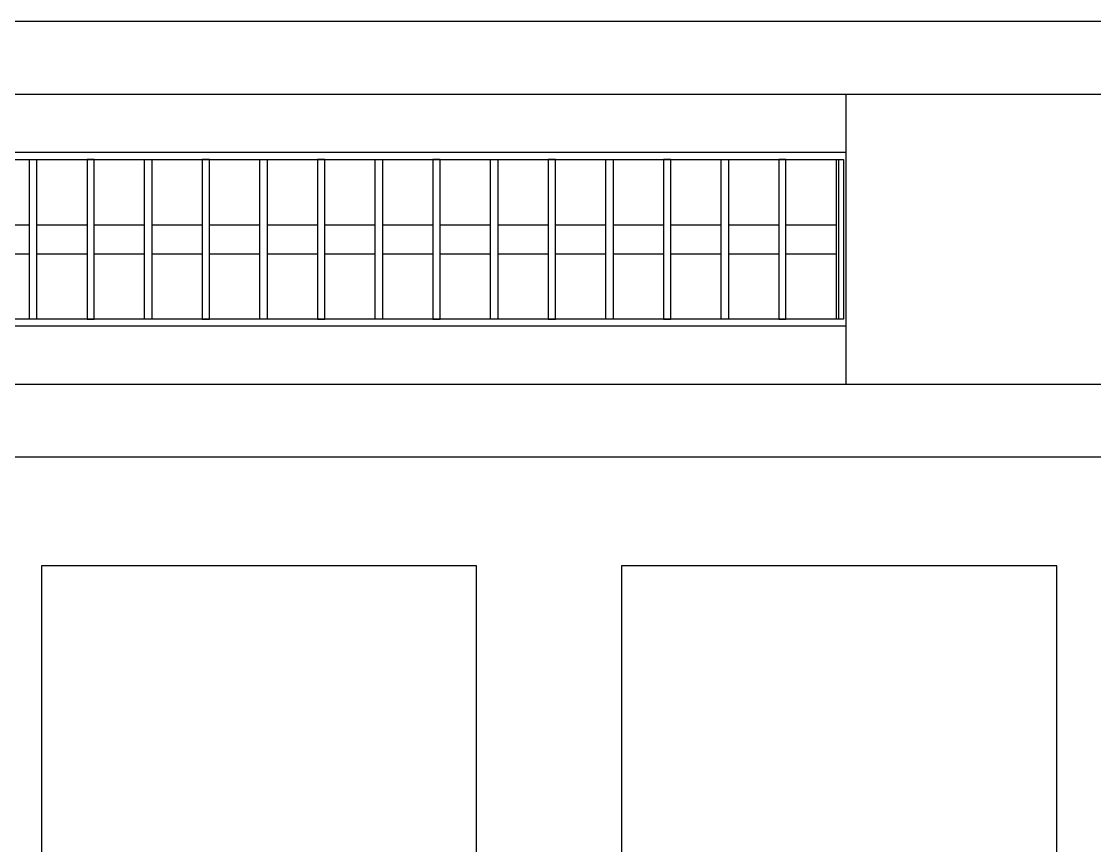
# Model space of a CAD drawing. Header units: millimetres. Extents: x -920231 to -841213, y -17301 to 22361.
# Drawn here: x -859628 to -858888, y -2808 to -2240 of the extents above; entities that cross this region are included whole.
import ezdxf
from ezdxf.enums import TextEntityAlignment as Align
from ezdxf.xclip import XClip

# ---------------------------------------------------------------- set-up
doc = ezdxf.new("R2010")
doc.units = ezdxf.units.MM
doc.header["$XCLIPFRAME"] = 0
for name, color, linetype in [('000 - WIPEOUT', 250, 'Continuous'), ('001 - ASCESSORIES', 251, 'Continuous'), ('A04_TUBE SERIES', 2, 'Continuous'), ('A11_ALU.SOLID SHEET', 2, 'Continuous')]:
    doc.layers.add(name, color=color, linetype=linetype)
doc.layers.add('008 - LIGHTING', color=1, linetype='Continuous', lineweight=9)

# ---------------------------------------------------------------- blocks, each defined once
blk = doc.blocks.new('*U1368')
at = {"layer": 'Defpoints', "color": 250, "flags": 1}
blk.add_attdef('EXTR.OVL-LENGTH_', (-33.1, -9.01), '', height=5, dxfattribs=at)
blk.add_wipeout([(-25, 0), (25, 0), (25, 24947.74), (-25, 24997.74)]).dxf.layer = '000 - WIPEOUT'
at = {"layer": 'A04_TUBE SERIES', "color": 0}
blk.add_lwpolyline([(-25, 0), (25, 0), (25, 24947.74), (-25, 24997.74)], close=True, dxfattribs=at)
blk = doc.blocks.new('*U1369')
at = {"layer": 'Defpoints', "color": 250, "flags": 1}
blk.add_attdef('EXTR.OVL-LENGTH_', (-33.1, -9.01), '', height=5, dxfattribs=at)
blk.add_wipeout([(-25, 0), (25, 0), (25, 25197.74), (-25, 25247.74)]).dxf.layer = '000 - WIPEOUT'
at = {"layer": 'A04_TUBE SERIES', "color": 0}
blk.add_lwpolyline([(-25, 0), (25, 0), (25, 25197.74), (-25, 25247.74)], close=True, dxfattribs=at)
blk = doc.blocks.new('*U1351')
at = {"color": 1}
blk.add_wipeout([(600, -60), (-600, -60), (-600, 60), (600, 60)], dxfattribs=at).dxf.layer = '000 - WIPEOUT'
at = {"layer": '001 - ASCESSORIES', "color": 0}
blk.add_lwpolyline([(600, -60), (-600, -60), (-600, 60), (600, 60)], close=True, dxfattribs=at)
at = {"layer": '001 - ASCESSORIES'}
for points in [[(595, -55), (-595, -55), (-595, 55), (595, 55)], [(42.23, -55), (37.23, -55), (37.23, 55), (42.23, 55)], [(76.97, -55), (81.97, -55), (81.97, 55), (76.97, 55)], [(121.7, -55), (116.7, -55), (116.7, 55), (121.7, 55)], [(156.43, -55), (161.43, -55), (161.43, 55), (156.43, 55)], [(201.17, -55), (196.17, -55), (196.17, 55), (201.17, 55)], [(235.9, -55), (240.9, -55), (240.9, 55), (235.9, 55)], [(280.63, -55), (275.63, -55), (275.63, 55), (280.63, 55)], [(315.37, -55), (320.37, -55), (320.37, 55), (315.37, 55)], [(360.1, -55), (355.1, -55), (355.1, 55), (360.1, 55)], [(394.83, -55), (399.83, -55), (399.83, 55), (394.83, 55)], [(439.57, -55), (434.57, -55), (434.57, 55), (439.57, 55)], [(474.3, -55), (479.3, -55), (479.3, 55), (474.3, 55)], [(519.03, -55), (514.03, -55), (514.03, 55), (519.03, 55)], [(553.77, -55), (558.77, -55), (558.77, 55), (553.77, 55)], [(598.5, -55), (593.5, -55), (593.5, 55), (598.5, 55)]]:
    blk.add_lwpolyline(points, close=True, dxfattribs=at)
for points in [[(2.5, 10), (37.23, 10)], [(42.23, 10), (76.97, 10)], [(81.97, 10), (116.7, 10)], [(121.7, 10), (156.43, 10)], [(161.43, 10), (196.17, 10)], [(201.17, 10), (235.9, 10)], [(240.9, 10), (275.63, 10)], [(280.63, 10), (315.37, 10)], [(320.37, 10), (355.1, 10)], [(360.1, 10), (394.83, 10)], [(399.83, 10), (434.57, 10)], [(439.57, 10), (474.3, 10)], [(479.3, 10), (514.03, 10)], [(519.03, 10), (553.77, 10)], [(558.77, 10), (593.5, 10)], [(2.5, -10), (37.23, -10)], [(42.23, -10), (76.97, -10)], [(81.97, -10), (116.7, -10)], [(121.7, -10), (156.43, -10)], [(161.43, -10), (196.17, -10)], [(201.17, -10), (235.9, -10)], [(240.9, -10), (275.63, -10)], [(280.63, -10), (315.37, -10)], [(320.37, -10), (355.1, -10)], [(360.1, -10), (394.83, -10)], [(399.83, -10), (434.57, -10)], [(439.57, -10), (474.3, -10)], [(479.3, -10), (514.03, -10)], [(519.03, -10), (553.77, -10)], [(558.77, -10), (593.5, -10)]]:
    blk.add_lwpolyline(points, dxfattribs=at)
blk = doc.blocks.new('*U1408')
blk.add_point((0, 0))
at = {"layer": 'Defpoints', "color": 250}
blk.add_text('AL.SHEET-HAT-TYPE-C', height=7, rotation=270, dxfattribs=at).set_placement((15, 0), align=Align.BOTTOM_CENTER)
blk.add_wipeout([(0, -100), (350, -100), (350, 100), (0, 100)]).dxf.layer = '000 - WIPEOUT'
at = {"layer": 'A11_ALU.SOLID SHEET', "color": 0}
blk.add_lwpolyline([(0, -100), (350, -100), (350, 100), (0, 100)], close=True, dxfattribs=at)
blk = doc.blocks.new('*U1487')
at = {"color": 3}
for points in [[(-200, -250), (200, -250), (200, -550), (-200, -550)], [(-200, -650), (200, -650), (200, -950), (-200, -950)]]:
    blk.add_wipeout(points, dxfattribs=at).dxf.layer = '000 - WIPEOUT'
at = {"layer": 'A11_ALU.SOLID SHEET', "color": 0, "linetype": 'ByBlock'}
for points in [[(-200, -550), (200, -550), (200, -250), (-200, -250)], [(-200, -950), (200, -950), (200, -650), (-200, -650)]]:
    blk.add_lwpolyline(points, close=True, dxfattribs=at)
blk = doc.blocks.new('*U1512')
at = {"layer": 'A11_ALU.SOLID SHEET', "color": 1}
blk.add_blockref('*U1408', (-114377.5, -5969.5), dxfattribs=at)
at = {"layer": 'A11_ALU.SOLID SHEET', "linetype": 'ByBlock', "rotation": 90}
blk.add_blockref('*U1487', (-115182, -6394.5), dxfattribs=at)
at = {"layer": '008 - LIGHTING'}
blk.add_blockref('*U1351', (-114977.5, -5969.5), dxfattribs=at)
at = {"layer": 'A04_TUBE SERIES', "linetype": 'ByBlock'}
for name, p, rotation in [('*U1368', (-106232, -5844.5), 90.00000000000001), ('*U1369', (-106232, -6094.5), 90)]:
    blk.add_blockref(name, p, dxfattribs=dict(at, rotation=rotation))

msp = doc.modelspace()

# ---------------------------------------------------------------- block references
ref = msp.add_blockref('*U1512', (-744682.37, 3579.02))
XClip(ref).set_block_clipping_path([(-170955.001718735, -20880.0077451951), (-101425.4223389953, 14393.0014498747)])

doc.saveas('drawing.dxf')
